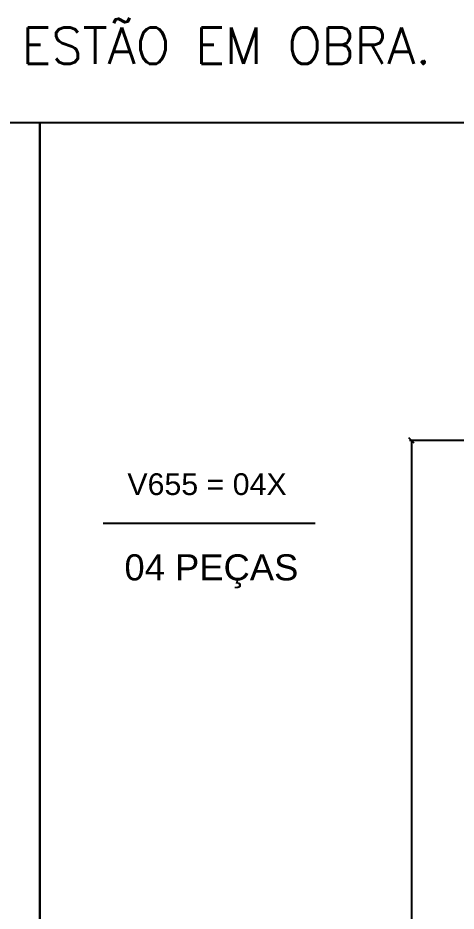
# Model space of a CAD drawing. Extents: x 18655 to 161354, y 153625 to 209880.
# Drawn here: x 21230.4 to 21472.8, y 206130.8 to 206624.8 of the extents above; entities that cross this region are included whole.
import ezdxf

# ---------------------------------------------------------------- set-up
doc = ezdxf.new("R2010")
doc.units = 0
doc.layers.get('0').update_dxf_attribs({"linetype": 'CONTINUOUS'})
doc.layers.get('DEFPOINTS').update_dxf_attribs({"linetype": 'CONTINUOUS'})
for name, color, linetype in [('8', 111, 'CONTINUOUS'), ('detalhes', 4, 'CONTINUOUS'), ('HACHURA', 8, 'CONTINUOUS'), ('VIGAS', 3, 'CONTINUOUS')]:
    doc.layers.add(name, color=color, linetype=linetype)
doc.styles.add('COTA TECNICA 2X', font='techl___.ttf', dxfattribs={"height": 10})
doc.styles.add('R80-50', font='arial.ttf', dxfattribs={"height": 10})
doc.styles.get("Standard").update_dxf_attribs({"font": 'ROMANS.SHX'})
doc.dimstyles.new('SECAO', dxfattribs={"dimscale": 0.333333, "dimtxt": 5, "dimasz": 9, "dimexe": 3, "dimexo": 3, "dimgap": 3, "dimtad": 1, "dimdec": 1, "dimlfac": 0.5, "dimzin": 12, "dimdsep": 46, "dimtxsty": 'COTA TECNICA 2X', "dimblk1": 'OBLIQUE', "dimblk2": 'OBLIQUE', "dimsah": 1, "dimcen": 0.9, "dimclrd": 4, "dimclre": 4, "dimclrt": 240, "dimadec": 1, "dimazin": 3, "dimtfac": 1, "dimtdec": 1, "dimtmove": 0, "dimatfit": 3, "dimfxl": 1, "dimtolj": 1, "dimtzin": 12, "dimarcsym": 0})

# ---------------------------------------------------------------- blocks, each defined once
blk = doc.blocks.new('_Oblique')
at = {"color": 0, "linetype": 'ByBlock', "lineweight": -2}
blk.add_line((-0.5, -0.5), (0.5, 0.5), dxfattribs=at)
blk = doc.blocks.new('*D2804')
at = {"layer": 'DEFPOINTS', "color": 0, "transparency": 16777216}
for p in [(21584.51, 206391.03), (21448.05, 205814.94), (21570.51, 205814.94)]:
    blk.add_point(p, dxfattribs=at)
at = {"layer": 'detalhes', "color": 4, "lineweight": -2, "transparency": 16777216}
for p, q in [((21583.51, 206391.03), (21447.05, 206391.03)), ((21448.05, 206391.03), (21448.05, 205814.94)), ((21569.51, 205814.94), (21447.05, 205814.94))]:
    blk.add_line(p, q, dxfattribs=at)
at = {"layer": 'detalhes', "color": 4, "lineweight": -2, "transparency": 16777216, "xscale": 3, "yscale": 3, "zscale": 3}
for p, rotation in [((21448.05, 206391.03), 90), ((21448.05, 205814.94), 270)]:
    blk.add_blockref('_Oblique', p, dxfattribs=dict(at, rotation=rotation))
at = {"layer": 'detalhes', "color": 240, "transparency": 16777216, "insert": (21441.95, 206102.98), "char_height": 10, "attachment_point": 5, "rotation": 90, "style": 'COTA TECNICA 2X'}
blk.add_mtext('\\A1;288', dxfattribs=at)

msp = doc.modelspace()

# ---------------------------------------------------------------- linework, layer by layer
at = {"layer": '8', "color": 5, "linetype": 'Continuous'}
msp.add_lwpolyline([(21242.54, 205602.23), (20645.73, 205602.23), (20645.73, 206567.02), (21242.54, 206567.02)], close=True, dxfattribs=at)
at = {"layer": 'HACHURA', "color": 7}
msp.add_line((21277.7, 206345.4), (21394.85, 206345.4), dxfattribs=at)
at = {"layer": 'VIGAS', "color": 5}
msp.add_lwpolyline([(21839.35, 205602.23), (21242.54, 205602.23), (21242.54, 206567.02), (21839.35, 206567.02)], close=True, dxfattribs=at)

# ---------------------------------------------------------------- texts
at = {"layer": '8', "color": 1, "linetype": 'Continuous'}
msp.add_text('REAPROVEITAR E FAZER AJUSTES NOS GARFOS EM LOCAL QUE ESTÃO EM OBRA.', height=20.16, dxfattribs=at).set_placement((20371.16, 206599.36))
at = {"layer": 'VIGAS', "color": 7, "attachment_point": 1, "style": 'R80-50'}
for s, width, insert, char_height in [('V655 = 04X', 124.324, (21291, 206372.91), 12), ('04 PEÇAS', 162.221, (21289.38, 206328.11), 14.4)]:
    msp.add_mtext_dynamic_manual_height_columns(s, width=width, gutter_width=50, heights=[0], dxfattribs=dict(at, insert=insert, char_height=char_height))

# ---------------------------------------------------------------- dimensions: what is measured, and where the dimension line sits
at = {"layer": 'detalhes', "color": 3}
dim = msp.add_linear_dim(base=(21448.05, 205814.94), p1=(21584.51, 206391.03), p2=(21570.51, 205814.94), angle=90, dimstyle='SECAO', dxfattribs=at)
dim.commit()
dim.dimension.update_dxf_attribs({"geometry": '*D2804', "text_midpoint": (21441.95, 206102.98)})

doc.saveas('drawing.dxf')
